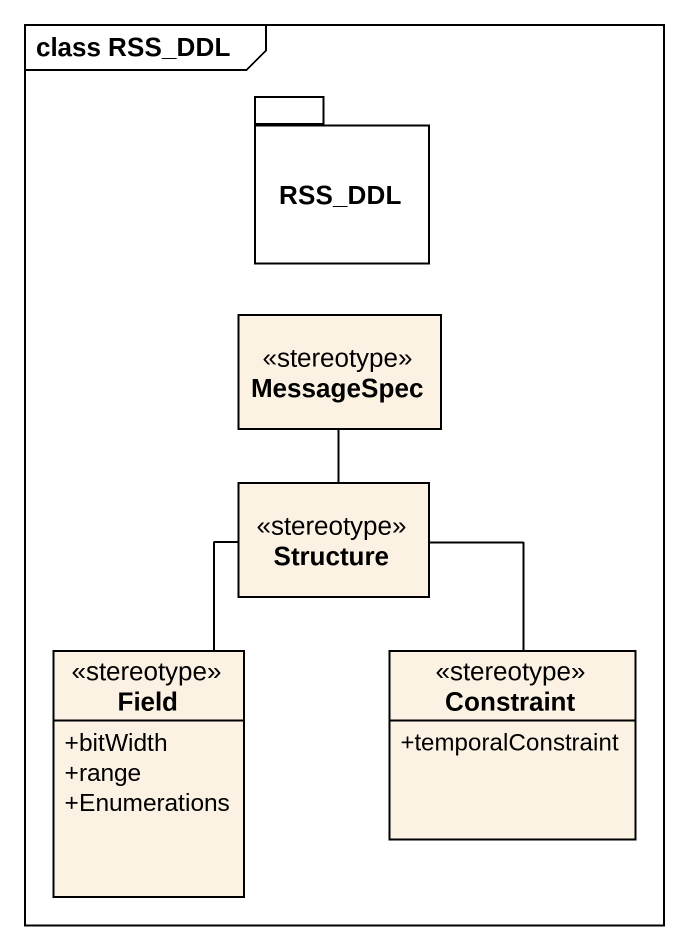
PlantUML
@startuml
mainframe class RSS_DDL
hide circle
hide empty members
skinparam classAttributeIconSize 0
package RSS_DDL {
}
class MessageSpec <<stereotype>>
class Structure <<stereotype>>
class Field <<stereotype>> {
  +bitWidth
  +range
  +Enumerations
}
class Constraint <<stereotype>> {
  +temporalConstraint
}
MessageSpec -- Structure
Structure -- Field
Structure -- Constraint
@enduml
